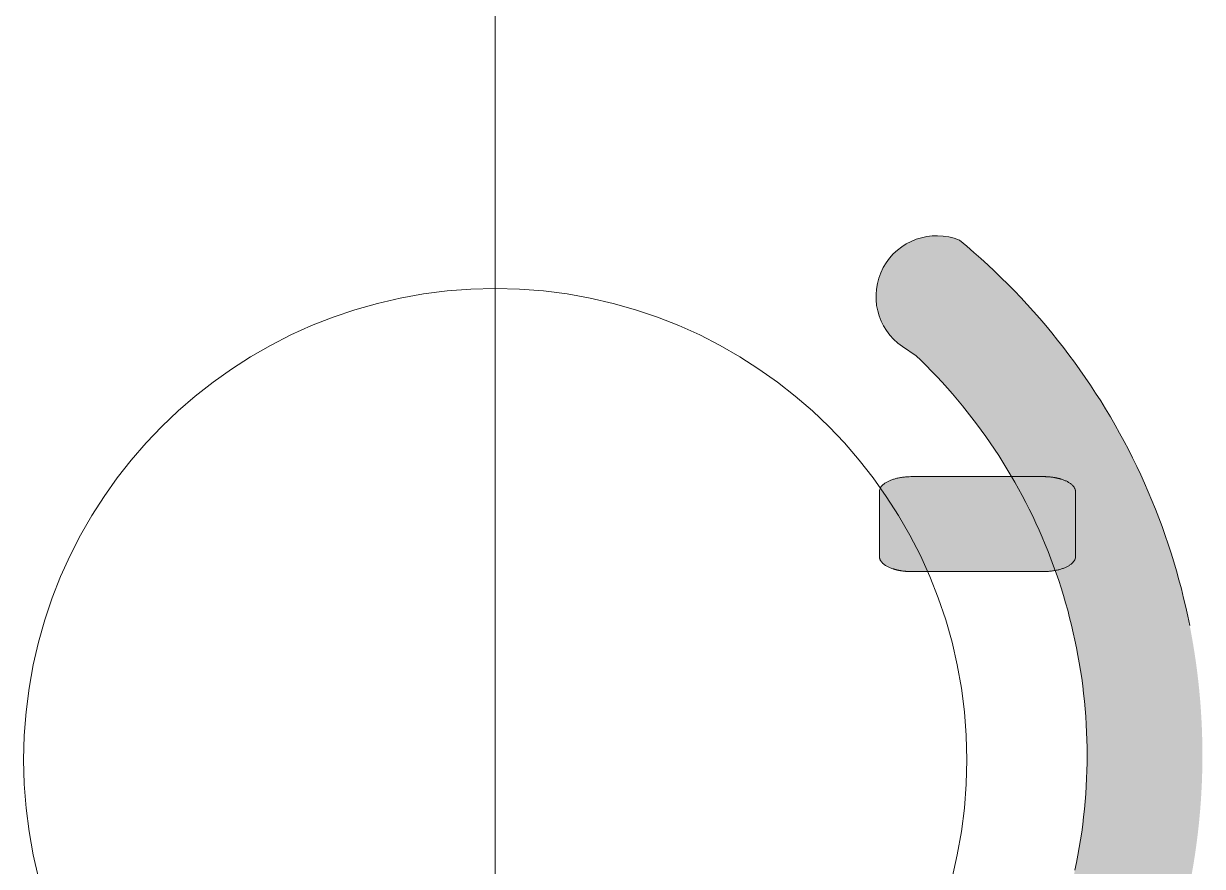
# Model space of a CAD drawing. Header units: metres. Extents: x 512 to 829, y -209 to 245.
# Drawn here: x 730.529 to 731.04, y -75.921 to -75.555 of the extents above; entities that cross this region are included whole.
import ezdxf

# ---------------------------------------------------------------- set-up
doc = ezdxf.new("R2010")
doc.units = ezdxf.units.M
doc.header["$LTSCALE"] = 0.508
doc.layers.add('None', color=7, linetype='Continuous', lineweight=5)

msp = doc.modelspace()

# ---------------------------------------------------------------- hatches: boundary and pattern name
at = {"layer": 'None', "linetype": 'Continuous', "lineweight": 0}
h = msp.add_hatch(color=253, dxfattribs=at)
edge = h.paths.add_edge_path()
edge.add_arc((730.9245898182173, -75.67331993848256), 0.02631001257014599, 151.7176080550565, 235.6582726372639, ccw=False)
edge.add_arc((730.9245866397264, -75.67332192253195), 0.02630815379662751, 67.76075311907198, 151.7105229499699, ccw=False)
edge.add_line((730.9345436158067, -75.64897079147966), (730.9376486158067, -75.65157179147965))
edge.add_line((730.9376486158067, -75.65157179147968), (730.9407176158066, -75.65421579147969))
edge.add_line((730.9407176158066, -75.65421579147971), (730.9437466158066, -75.65690079147971))
edge.add_line((730.9437466158066, -75.65690079147964), (730.9467326158066, -75.65962279147965))
edge.add_line((730.9467326158067, -75.6596227914797), (730.9496896158067, -75.6623927914797))
edge.add_line((730.9496896158066, -75.66239279147965), (730.9526066158066, -75.66520579147965))
edge.add_line((730.9526066158066, -75.6652057914797), (730.9554786158067, -75.66805279147971))
edge.add_line((730.9554786158067, -75.66805279147968), (730.9583156158067, -75.67094479147968))
edge.add_line((730.9583156158067, -75.67094479147966), (730.9611086158067, -75.67387379147965))
edge.add_line((730.9611086158067, -75.67387379147965), (730.9638566158067, -75.67683579147965))
edge.add_line((730.9638566158067, -75.67683579147968), (730.9665706158066, -75.67984479147968))
edge.add_line((730.9665706158066, -75.6798447914797), (730.9692426158066, -75.68289279147969))
edge.add_line((730.9692426158067, -75.68289279147973), (730.9718656158067, -75.68596879147972))
edge.add_line((730.9718656158067, -75.6859687914797), (730.9744476158066, -75.6890857914797))
edge.add_line((730.9744476158066, -75.68908579147967), (730.9769886158066, -75.69224079147969))
edge.add_line((730.9769886158067, -75.69224079147966), (730.9794856158067, -75.69543279147966))
edge.add_line((730.9794856158067, -75.69543279147967), (730.9819306158066, -75.69864979147968))
edge.add_line((730.9819306158066, -75.69864979147974), (730.9843366158066, -75.70190679147973))
edge.add_line((730.9843366158067, -75.7019067914797), (730.9866976158066, -75.7052007914797))
edge.add_line((730.9866976158066, -75.70520079147968), (730.9890126158066, -75.70852579147967))
edge.add_line((730.9890126158067, -75.7085257914797), (730.9912776158067, -75.7118817914797))
edge.add_line((730.9912776158067, -75.71188179147964), (730.9934946158066, -75.71526479147964))
edge.add_line((730.9934946158066, -75.71526479147963), (730.9956656158066, -75.71868079147963))
edge.add_line((730.9956656158066, -75.71868079147964), (730.9977866158066, -75.72212179147965))
edge.add_line((730.9977866158067, -75.72212179147971), (730.9998656158067, -75.7256047914797))
edge.add_line((730.9998656158067, -75.72560479147967), (731.0018896158067, -75.72910679147968))
edge.add_line((731.0018896158067, -75.7291067914797), (731.0038686158067, -75.7326407914797))
edge.add_line((731.0038686158067, -75.73264079147964), (731.0057976158067, -75.73620679147965))
edge.add_line((731.0057976158066, -75.73620679147973), (731.0076716158067, -75.73978679147972))
edge.add_line((731.0076716158067, -75.73978679147967), (731.0094966158066, -75.74339479147969))
edge.add_line((731.0094966158067, -75.74339479147966), (731.0112756158067, -75.74703679147964))
edge.add_line((731.0112756158067, -75.74703679147967), (731.0130016158066, -75.75070179147968))
edge.add_line((731.0130016158066, -75.75070179147974), (731.0146756158066, -75.75438579147973))
edge.add_line((731.0146756158067, -75.75438579147965), (731.0162956158067, -75.75809179147966))
edge.add_line((731.0162956158067, -75.75809179147973), (731.0178656158067, -75.76181979147972))
edge.add_line((731.0178656158066, -75.76181979147964), (731.0193876158066, -75.76558179147963))
edge.add_line((731.0193876158066, -75.76558179147969), (731.0208526158067, -75.76935679147968))
edge.add_line((731.0208526158067, -75.76935679147971), (731.0222636158067, -75.77314579147972))
edge.add_line((731.0222636158067, -75.77314579147969), (731.0236246158066, -75.77696279147969))
edge.add_line((731.0236246158066, -75.77696279147972), (731.0249316158066, -75.78079679147973))
edge.add_line((731.0249316158066, -75.7807967914797), (731.0261806158067, -75.78463979147969))
edge.add_line((731.0261806158067, -75.78463979147966), (731.0273816158067, -75.78851079147967))
edge.add_line((731.0273816158067, -75.78851079147967), (731.0285246158066, -75.79239479147967))
edge.add_line((731.0285246158066, -75.79239479147964), (731.0296146158066, -75.79629079147963))
edge.add_line((731.0296146158066, -75.79629079147969), (731.0306506158066, -75.8002097914797))
edge.add_line((731.0306506158066, -75.80020979147969), (731.0316296158067, -75.8041307914797))
edge.add_line((731.0316296158067, -75.80413079147968), (731.0325546158067, -75.80806979147968))
edge.add_line((731.0325546158067, -75.80806979147974), (731.0334266158067, -75.81202879147975))
edge.add_line((731.0334266158067, -75.81202879147975), (731.0342396158067, -75.81598779147973))
edge.add_line((731.0342396158067, -75.81598779147964), (731.0349996158067, -75.81996379147965))
edge.add_line((731.0349996158067, -75.81996379147972), (731.0357046158067, -75.82395779147971))
edge.add_line((731.0357046158067, -75.82395779147964), (731.0363516158067, -75.82794979147965))
edge.add_line((731.0363516158067, -75.82794979147968), (731.0369446158066, -75.83195679147968))
edge.add_line((731.0369446158066, -75.83195679147968), (731.0374796158067, -75.83596679147968))
edge.add_line((731.0374796158067, -75.83596679147968), (731.0379606158067, -75.83999079147968))
edge.add_line((731.0379606158067, -75.83999079147964), (731.0383836158067, -75.84401979147964))
edge.add_line((731.0383836158067, -75.8440197914797), (731.0387516158066, -75.8480487914797))
edge.add_line((731.0387516158066, -75.84804879147964), (731.0390616158066, -75.85208179147963))
edge.add_line((731.0390616158066, -75.85208179147969), (731.0393166158067, -75.85612679147968))
edge.add_line((731.0393166158067, -75.85612679147971), (731.0395136158066, -75.86017379147972))
edge.add_line((731.0395136158066, -75.86017379147972), (731.0396546158066, -75.86420779147971))
edge.add_line((731.0396546158066, -75.86420779147966), (731.0397406158066, -75.86825779147966))
edge.add_line((731.0397406158066, -75.86825779147966), (731.0397686158067, -75.87230879147965))
edge.add_line((731.0397686158067, -75.87230879147967), (731.0397406158066, -75.87635979147967))
edge.add_line((731.0397406158066, -75.87635979147967), (731.0396546158066, -75.88040879147967))
edge.add_line((731.0396546158066, -75.88040879147968), (731.0395136158066, -75.88444379147968))
edge.add_line((731.0395136158066, -75.88444379147973), (731.0393166158067, -75.88849079147971))
edge.add_line((731.0393166158067, -75.88849079147974), (731.0390616158066, -75.89253379147975))
edge.add_line((731.0390616158066, -75.89253379147965), (731.0387516158066, -75.89656879147965))
edge.add_line((731.0387516158066, -75.8965687914797), (731.0383836158067, -75.9005977914797))
edge.add_line((731.0383836158067, -75.90059779147964), (731.0379606158067, -75.90462379147964))
edge.add_line((731.0379606158067, -75.90462379147971), (731.0374806158067, -75.9086497914797))
edge.add_line((731.0374806158067, -75.90864979147966), (731.0369436158066, -75.91266379147967))
edge.add_line((731.0369436158066, -75.91266379147964), (731.0363526158067, -75.91665879147965))
edge.add_line((731.0363526158067, -75.91665879147968), (731.0357056158067, -75.92065579147967))
edge.add_line((731.0357056158067, -75.9206557914797), (731.0349996158067, -75.92465279147969))
edge.add_line((731.0349996158067, -75.92465279147973), (731.0342396158067, -75.92862979147975))
edge.add_line((731.0342396158067, -75.9286297914797), (731.0334256158067, -75.93258979147969))
edge.add_line((731.0334256158067, -75.9325897914797), (731.0325566158067, -75.9365387914797))
edge.add_line((731.0325566158067, -75.93653879147973), (731.0316306158066, -75.94048679147973))
edge.add_line((731.0316306158066, -75.94048679147966), (731.0306486158066, -75.94441579147966))
edge.add_line((731.0306486158066, -75.94441579147974), (731.0296146158066, -75.94832579147975))
edge.add_line((731.0296146158066, -75.94832579147965), (731.0285246158066, -75.95222179147964))
edge.add_line((731.0285246158066, -75.9522217914797), (731.0273816158067, -75.9561057914797))
edge.add_line((731.0273816158067, -75.95610579147967), (731.0261806158067, -75.95997679147968))
edge.add_line((731.0261806158067, -75.95997679147968), (731.0249316158066, -75.96381979147966))
edge.add_line((731.0249316158066, -75.96381979147964), (731.0236246158066, -75.96765379147965))
edge.add_line((731.0236246158066, -75.96765379147973), (731.0222656158066, -75.97146679147974))
edge.add_line((731.0222656158066, -75.97146679147966), (731.0208536158067, -75.97525979147964))
edge.add_line((731.0208536158067, -75.97525979147974), (731.0193856158066, -75.97903979147975))
edge.add_line((731.0193856158066, -75.97903979147964), (731.0178686158066, -75.98278879147965))
edge.add_line((731.0178686158067, -75.98278879147972), (731.0163006158067, -75.98651479147972))
edge.add_line((731.0163006158067, -75.98651479147975), (731.0146776158067, -75.99022679147976))
edge.add_line((731.0146776158067, -75.9902267914797), (731.0130036158067, -75.99391079147969))
edge.add_line((731.0130036158066, -75.99391079147972), (731.0112776158066, -75.99757579147973))
edge.add_line((731.0112776158066, -75.99757579147968), (731.0094976158066, -76.00121879147967))
edge.add_line((731.0094976158067, -76.00121879147969), (731.0076756158068, -76.0048227914797))
edge.add_line((731.0076756158066, -76.00482279147968), (731.0057956158066, -76.00841479147968))
edge.add_line((731.0057956158066, -76.00841479147971), (731.0038636158066, -76.01198279147971))
edge.add_line((731.0038636158067, -76.01198279147968), (731.0018896158067, -76.01550879147968))
edge.add_line((731.0018896158067, -76.01550879147965), (730.9998686158067, -76.01900479147966))
edge.add_line((730.9998686158067, -76.01900479147969), (730.9977906158067, -76.02248779147968))
edge.add_line((730.9977906158067, -76.02248779147965), (730.9956666158067, -76.02593479147964))
edge.add_line((730.9956666158066, -76.0259347914797), (730.9934956158066, -76.0293507914797))
edge.add_line((730.9934956158066, -76.02935079147971), (730.9912756158067, -76.03273879147972))
edge.add_line((730.9912756158067, -76.03273879147969), (730.9890096158067, -76.03609379147969))
edge.add_line((730.9890096158067, -76.03609379147974), (730.9866986158067, -76.03941279147975))
edge.add_line((730.9866986158066, -76.03941279147966), (730.9843416158067, -76.04270179147966))
edge.add_line((730.9843416158067, -76.04270179147966), (730.9819366158067, -76.04595879147968))
edge.add_line((730.9819366158067, -76.04595879147973), (730.9794886158068, -76.04917979147973))
edge.add_line((730.9794886158066, -76.04917979147967), (730.9769886158066, -76.05237579147968))
edge.add_line((730.9769886158067, -76.05237579147968), (730.9744516158067, -76.05552479147967))
edge.add_line((730.9744516158066, -76.05552479147968), (730.9718726158067, -76.05863879147968))
edge.add_line((730.9718726158067, -76.05863879147967), (730.9692426158067, -76.06172379147966))
edge.add_line((730.9692426158067, -76.06172379147972), (730.9665746158067, -76.06476679147971))
edge.add_line((730.9665746158066, -76.06476679147966), (730.9638636158066, -76.06777179147966))
edge.add_line((730.9638636158066, -76.06777179147969), (730.9611106158067, -76.07073979147968))
edge.add_line((730.9611106158067, -76.0707397914797), (730.9583166158067, -76.0736697914797))
edge.add_line((730.9583166158067, -76.07366979147969), (730.9554796158067, -76.07656179147968))
edge.add_line((730.9554796158067, -76.07656179147966), (730.9526076158066, -76.07940879147966))
edge.add_line((730.9526076158066, -76.07940879147975), (730.9496906158066, -76.08222179147975))
edge.add_line((730.9496906158066, -76.0822217914797), (730.9467336158066, -76.0849917914797))
edge.add_line((730.9467336158067, -76.08499179147964), (730.9437516158067, -76.08771079147964))
edge.add_line((730.9437516158067, -76.08771079147971), (730.9407196158068, -76.0903987914797))
edge.add_line((730.9407196158066, -76.09039879147974), (730.9376476158067, -76.09304479147976))
edge.add_line((730.9376476158067, -76.09304479147966), (730.9345496158066, -76.09563979147966))
edge.add_arc((730.9245922515817, -76.07128974235286), 0.0263072992682369, -151.712197249506, -67.75907881954078, ccw=False)
edge.add_arc((730.9245924662818, -76.07128982811048), 0.02630744768851916, 124.33670262321169, 208.2874166844701, ccw=False)
edge.add_line((730.9097536158067, -76.04956679147972), (730.9157246158068, -76.04618479147973))
edge.add_line((730.9157246158067, -76.04618479147973), (730.9150106158066, -76.04619679147973))
edge.add_line((730.9150106158066, -76.0461967914797), (730.9152436158066, -76.0459787914797))
edge.add_line((730.9152436158067, -76.04597879147968), (730.9176516158067, -76.04365679147969))
edge.add_line((730.9176516158067, -76.04365679147963), (730.9200306158067, -76.04129779147964))
edge.add_line((730.9200306158067, -76.04129779147968), (730.9223756158067, -76.03890779147969))
edge.add_line((730.9223756158067, -76.03890779147969), (730.9246876158066, -76.0364837914797))
edge.add_line((730.9246876158066, -76.03648379147967), (730.9269706158067, -76.03402279147967))
edge.add_line((730.9269706158067, -76.03402279147974), (730.9292126158067, -76.03153779147974))
edge.add_line((730.9292126158067, -76.03153779147965), (730.9314176158067, -76.02902179147965))
edge.add_line((730.9314176158067, -76.02902179147975), (730.9335916158067, -76.02647179147975))
edge.add_line((730.9335916158067, -76.02647179147971), (730.9357276158066, -76.02389279147971))
edge.add_line((730.9357276158066, -76.02389279147974), (730.9378276158067, -76.02128679147974))
edge.add_line((730.9378276158067, -76.02128679147972), (730.9398916158067, -76.01864779147974))
edge.add_line((730.9398916158067, -76.01864779147968), (730.9419196158067, -76.01597979147968))
edge.add_line((730.9419196158067, -76.01597979147971), (730.9439076158067, -76.01328779147971))
edge.add_line((730.9439076158067, -76.01328779147968), (730.9458596158066, -76.01056379147968))
edge.add_line((730.9458596158066, -76.01056379147974), (730.9477736158067, -76.00781379147975))
edge.add_line((730.9477736158067, -76.00781379147975), (730.9496456158067, -76.00504279147974))
edge.add_line((730.9496456158067, -76.0050427914797), (730.9514836158068, -76.0022377914797))
edge.add_line((730.9514836158066, -76.00223779147973), (730.9532816158066, -75.99940879147974))
edge.add_line((730.9532816158066, -75.99940879147971), (730.9550356158067, -75.9965627914797))
edge.add_line((730.9550356158067, -75.99656279147973), (730.9567536158066, -75.99368279147974))
edge.add_line((730.9567536158066, -75.99368279147973), (730.9584296158066, -75.99078279147972))
edge.add_line((730.9584296158067, -75.99078279147966), (730.9600636158067, -75.98786479147965))
edge.add_line((730.9600636158067, -75.98786479147964), (730.9616596158066, -75.98491679147965))
edge.add_line((730.9616596158066, -75.98491679147969), (730.9632126158066, -75.98194979147968))
edge.add_line((730.9632126158067, -75.98194979147968), (730.9647226158066, -75.97896379147967))
edge.add_line((730.9647226158066, -75.97896379147971), (730.9661956158067, -75.97594779147973))
edge.add_line((730.9661956158067, -75.97594779147971), (730.9676236158067, -75.9729157914797))
edge.add_line((730.9676236158067, -75.97291579147975), (730.9690086158067, -75.96986779147976))
edge.add_line((730.9690086158066, -75.96986779147971), (730.9703496158066, -75.96680179147971))
edge.add_line((730.9703496158066, -75.96680179147972), (730.9716486158067, -75.96371379147972))
edge.add_line((730.9716486158067, -75.96371379147968), (730.9729046158067, -75.9606107914797))
edge.add_line((730.9729046158067, -75.96061079147967), (730.9741176158067, -75.95748679147965))
edge.add_line((730.9741176158067, -75.95748679147971), (730.9752846158067, -75.95435079147971))
edge.add_line((730.9752846158067, -75.95435079147967), (730.9764106158067, -75.95119279147967))
edge.add_line((730.9764106158067, -75.95119279147968), (730.9774906158067, -75.94802479147968))
edge.add_line((730.9774906158067, -75.94802479147972), (730.9785256158067, -75.94484079147973))
edge.add_line((730.9785256158067, -75.94484079147969), (730.9795186158067, -75.94163879147969))
edge.add_line((730.9795186158067, -75.9416387914797), (730.9804636158067, -75.93842779147971))
edge.add_line((730.9804636158067, -75.93842779147974), (730.9813676158067, -75.93519779147974))
edge.add_line((730.9813676158067, -75.93519779147971), (730.9822236158067, -75.93196179147971))
edge.add_line((730.9822236158067, -75.9319617914797), (730.9830346158067, -75.9287157914797))
edge.add_line((730.9830346158067, -75.9287157914797), (730.9837986158067, -75.92545679147969))
edge.add_line((730.9837986158067, -75.92545679147975), (730.9845196158067, -75.92218279147976))
edge.add_line((730.9845196158067, -75.92218279147971), (730.9851936158067, -75.9189027914797))
edge.add_line((730.9851936158067, -75.9189027914797), (730.9858226158067, -75.9156117914797))
edge.add_line((730.9858226158067, -75.9156117914797), (730.9864056158067, -75.91231179147971))
edge.add_line((730.9864056158067, -75.91231179147974), (730.9869406158067, -75.90900479147976))
edge.add_line((730.9869406158067, -75.90900479147967), (730.9874316158067, -75.90568979147967))
edge.add_line((730.9874316158067, -75.90568979147974), (730.9878746158067, -75.90237479147974))
edge.add_line((730.9878746158066, -75.9023747914797), (730.9882706158066, -75.8990517914797))
edge.add_line((730.9882706158066, -75.89905179147968), (730.9886216158067, -75.89571079147967))
edge.add_line((730.9886216158067, -75.8957107914797), (730.9889266158067, -75.89237979147971))
edge.add_line((730.9889266158067, -75.8923797914797), (730.9891826158067, -75.88904479147969))
edge.add_line((730.9891826158066, -75.8890447914797), (730.9893936158066, -75.8857017914797))
edge.add_line((730.9893936158066, -75.88570179147973), (730.9895556158067, -75.88235479147974))
edge.add_line((730.9895556158067, -75.88235479147966), (730.9896736158067, -75.87900479147967))
edge.add_line((730.9896736158066, -75.8790047914797), (730.9897446158067, -75.8756557914797))
edge.add_line((730.9897446158067, -75.87565579147974), (730.9897676158067, -75.87230879147972))
edge.add_line((730.9897676158066, -75.87230879147967), (730.9897446158066, -75.86896179147968))
edge.add_line((730.9897446158067, -75.8689617914797), (730.9896736158066, -75.8656117914797))
edge.add_line((730.9896736158066, -75.86561179147964), (730.9895556158066, -75.86226279147964))
edge.add_line((730.9895556158067, -75.86226279147968), (730.9893936158066, -75.85891579147969))
edge.add_line((730.9893936158066, -75.85891579147972), (730.9891826158066, -75.85557079147972))
edge.add_line((730.9891826158066, -75.85557079147964), (730.9889266158066, -75.85223879147964))
edge.add_line((730.9889266158067, -75.85223879147975), (730.9886216158067, -75.84890479147975))
edge.add_line((730.9886216158067, -75.84890479147964), (730.9882716158066, -75.84556879147962))
edge.add_line((730.9882716158066, -75.84556879147965), (730.9878736158066, -75.84224079147965))
edge.add_line((730.9878736158066, -75.84224079147964), (730.9874306158066, -75.83892279147963))
edge.add_line((730.9874306158067, -75.83892279147972), (730.9869406158067, -75.83560979147971))
edge.add_line((730.9869406158067, -75.83560979147967), (730.9864046158067, -75.83230379147967))
edge.add_line((730.9864046158067, -75.83230379147972), (730.9858226158067, -75.82900379147972))
edge.add_line((730.9858226158067, -75.82900379147964), (730.9851926158067, -75.82571079147965))
edge.add_line((730.9851926158067, -75.82571079147965), (730.9845206158067, -75.82243579147965))
edge.add_line((730.9845206158067, -75.82243579147973), (730.9837996158067, -75.81916279147973))
edge.add_line((730.9837996158067, -75.8191627914797), (730.9830336158067, -75.8159027914797))
edge.add_line((730.9830336158067, -75.81590279147974), (730.9822236158067, -75.81265579147974))
edge.add_line((730.9822236158067, -75.81265579147964), (730.9813666158067, -75.80941679147963))
edge.add_line((730.9813666158067, -75.80941679147963), (730.9804636158067, -75.80618879147963))
edge.add_line((730.9804636158067, -75.80618879147971), (730.9795186158067, -75.80297779147972))
edge.add_line((730.9795186158067, -75.80297779147963), (730.9785256158067, -75.79977579147963))
edge.add_line((730.9785256158067, -75.79977579147965), (730.9774906158067, -75.79659179147966))
edge.add_line((730.9774906158067, -75.79659179147973), (730.9764116158067, -75.79342679147973))
edge.add_line((730.9764116158067, -75.79342679147965), (730.9752856158067, -75.79026779147965))
edge.add_line((730.9752856158067, -75.79026779147966), (730.9741156158067, -75.78712679147966))
edge.add_line((730.9741156158067, -75.78712679147964), (730.9729036158067, -75.78400379147962))
edge.add_line((730.9729036158067, -75.78400379147968), (730.9716476158067, -75.78089979147968))
edge.add_line((730.9716476158067, -75.78089979147967), (730.9703466158066, -75.77780879147967))
edge.add_line((730.9703466158066, -75.77780879147974), (730.9690056158066, -75.77474279147974))
edge.add_line((730.9690056158066, -75.77474279147964), (730.9676216158066, -75.77169679147964))
edge.add_line((730.9676216158067, -75.77169679147971), (730.9661926158067, -75.7686617914797))
edge.add_line((730.9661926158067, -75.76866179147964), (730.9647226158066, -75.76565279147965))
edge.add_line((730.9647226158066, -75.76565279147974), (730.9632116158066, -75.76266579147973))
edge.add_line((730.9632116158067, -75.76266579147966), (730.9616576158066, -75.75969679147967))
edge.add_line((730.9616576158066, -75.75969679147966), (730.9600646158067, -75.75675179147966))
edge.add_line((730.9600646158067, -75.7567517914797), (730.9584296158067, -75.7538327914797))
edge.add_line((730.9584296158067, -75.75383279147968), (730.9567516158068, -75.75092879147968))
edge.add_line((730.9567516158066, -75.75092879147974), (730.9550356158067, -75.74805479147975))
edge.add_line((730.9550356158067, -75.74805479147972), (730.9532826158066, -75.74520979147971))
edge.add_line((730.9532826158066, -75.74520979147974), (730.9514836158066, -75.74237879147972))
edge.add_line((730.9514836158066, -75.74237879147972), (730.9496436158066, -75.73957179147972))
edge.add_line((730.9496436158066, -75.73957179147965), (730.9477716158066, -75.73679779147966))
edge.add_line((730.9477716158067, -75.73679779147972), (730.9458596158067, -75.73405079147972))
edge.add_line((730.9458596158066, -75.73405079147972), (730.9439066158067, -75.73132679147972))
edge.add_line((730.9439066158067, -75.73132679147966), (730.9419166158067, -75.72863279147965))
edge.add_line((730.9419166158067, -75.72863279147964), (730.9398886158067, -75.72596479147964))
edge.add_line((730.9398886158067, -75.72596479147967), (730.9378256158067, -75.72332679147968))
edge.add_line((730.9378256158067, -75.72332679147974), (730.9357226158066, -75.72071679147973))
edge.add_line((730.9357226158066, -75.72071679147973), (730.9335886158067, -75.71813979147973))
edge.add_line((730.9335886158067, -75.71813979147964), (730.9314186158067, -75.71559579147964))
edge.add_line((730.9314186158067, -75.7155957914797), (730.9292056158067, -75.7130707914797))
edge.add_line((730.9292056158067, -75.71307079147971), (730.9269636158067, -75.71058479147972))
edge.add_line((730.9269636158067, -75.71058479147973), (730.9246866158066, -75.70813079147973))
edge.add_line((730.9246866158066, -75.70813079147968), (730.9223746158067, -75.70570679147968))
edge.add_line((730.9223746158067, -75.70570679147966), (730.9200296158067, -75.70331679147966))
edge.add_line((730.9200296158067, -75.70331679147966), (730.9176506158067, -75.70095779147965))
edge.add_line((730.9176506158067, -75.70095779147971), (730.9156956158067, -75.69907279147972))
edge.add_line((730.9156956158066, -75.6990727914797), (730.9097476158066, -75.69504379147969))
edge.add_line((730.9097476158066, -75.69504379147963), (730.9097476158066, -75.69504379147963))
for color, points in [(9, [(730.9353446158067, -75.65964079147966), (730.9368328970567, -75.66150114304219), (730.9382977408067, -75.66333219772969), (730.9397391470567, -75.66513395554216), (730.9411571158066, -75.66690641647972), (730.9425516470567, -75.66864958054214), (730.9439227408067, -75.67036344772964), (730.9452703970567, -75.67204801804223), (730.9465946158067, -75.67370329147968), (730.9478953970566, -75.67532926804222), (730.9491727408067, -75.67692594772973), (730.9504266470567, -75.67849333054221), (730.9516571158067, -75.68003141647966), (730.9528641470566, -75.6815402055422), (730.9540477408067, -75.68301969772972), (730.9552078970567, -75.6844698930422), (730.9563446158066, -75.68589079147966), (730.9574578970567, -75.68728239304221), (730.9585477408067, -75.68864469772973), (730.9596141470566, -75.68997770554222), (730.9606571158066, -75.69128141647968), (730.9616766470567, -75.69255583054223), (730.9626727408066, -75.69380094772964), (730.9636453970567, -75.69501676804214), (730.9645946158066, -75.69620329147972), (730.9655203970567, -75.69736051804216), (730.9664227408067, -75.69848844772969), (730.9673016470566, -75.69958708054219), (730.9681571158067, -75.70065641647966), (730.9689891470566, -75.70169645554222), (730.9697977408067, -75.70270719772964), (730.9705828970567, -75.70368864304214), (730.9713446158066, -75.70464079147973), (730.9720828970567, -75.70556364304218), (730.9727977408066, -75.70645719772972), (730.9734891470566, -75.70732145554223), (730.9741571158066, -75.70815641647971), (730.9748016470567, -75.70896208054216), (730.9754227408066, -75.7097384477297), (730.9760203970567, -75.71048551804222), (730.9765946158067, -75.7112032914797), (730.9771453970567, -75.71189176804216), (730.9776727408066, -75.71255094772971), (730.9781766470567, -75.71318083054223), (730.9786571158066, -75.71378141647972), (730.9791141470566, -75.71435270554218), (730.9795477408067, -75.71489469772973), (730.9799578970567, -75.71540739304214), (730.9803446158066, -75.71589079147964), (730.9807078970566, -75.71634489304222), (730.9810477408066, -75.71676969772966), (730.9813641470566, -75.71716520554219), (730.9816571158067, -75.71753141647969), (730.9819266470566, -75.71786833054216), (730.9821727408066, -75.71817594772972), (730.9823953970566, -75.71845426804214), (730.9825946158066, -75.71870329147964), (730.9827703970567, -75.71892301804223), (730.9829227408067, -75.71911344772968), (730.9830516470566, -75.71927458054222), (730.9831571158066, -75.71940641647973), (730.9832391470567, -75.71950895554221), (730.9832977408066, -75.71958219772966), (730.9833328970567, -75.7196261430422), (730.9833446158067, -75.71964079147972), (730.9833494986192, -75.71965275437026), (730.9833641470567, -75.71968864304222), (730.9833885611191, -75.71974845749526), (730.9834227408066, -75.71983219772972), (730.9834666861192, -75.71993986374525), (730.9835203970566, -75.72007145554221), (730.9835838736192, -75.72022697312036), (730.9836571158066, -75.7204064164797), (730.9837401236192, -75.72060978562035), (730.9838328970567, -75.7208370805422), (730.9839354361192, -75.72108830124535), (730.9840477408067, -75.72136344772969), (730.9841698111192, -75.72166251999533), (730.9843016470567, -75.72198551804217), (730.9844432486192, -75.72233244187032), (730.9845946158067, -75.72270329147966), (730.9847557486191, -75.7230980668703), (730.9849266470567, -75.72351676804215), (730.9851073111191, -75.72395939499529), (730.9852977408067, -75.72442594772963), (730.9854979361191, -75.72491642624527), (730.9857078970566, -75.72543083054222), (730.9859276236192, -75.72596916062037), (730.9861571158067, -75.7265314164797), (730.9863963736192, -75.72711759812034), (730.9866453970567, -75.72772770554218), (730.9869041861192, -75.72836173874532), (730.9871727408066, -75.72901969772965), (730.9874510611191, -75.7297015824953), (730.9877391470567, -75.73040739304213), (730.9880369986191, -75.73113712937027), (730.9883446158067, -75.73189079147971), (730.9886619986191, -75.73266837937035), (730.9889891470567, -75.73346989304218), (730.9893260611192, -75.73429533249532), (730.9896727408067, -75.73514469772965), (730.9900291861192, -75.73601798874529), (730.9903953970567, -75.73691520554223), (730.9907713736192, -75.73783634812025), (730.9911571158067, -75.7387814164797), (730.9915526236192, -75.73975041062033), (730.9919578970566, -75.74074333054216), (730.9923729361192, -75.7417601762453), (730.9927977408066, -75.74280094772973), (730.9932323111192, -75.74386564499525), (730.9936766470566, -75.74495426804219), (730.9941307486191, -75.74606681687033), (730.9945946158067, -75.74720329147965), (730.9950682486192, -75.74836369187028), (730.9955516470567, -75.74954801804222), (730.9960448111192, -75.75075626999535), (730.9965477408067, -75.75198844772967), (730.9970604361191, -75.7532445512453), (730.9975828970566, -75.75452458054224), (730.9981151236192, -75.75582853562025), (730.9986571158066, -75.75715641647969), (730.9992088736192, -75.75850822312032), (730.9997703970566, -75.75988395554214), (731.0003416861192, -75.76128361374526), (731.0009227408067, -75.7627071977297), (731.0015135611192, -75.76415470749532), (731.0021141470567, -75.76562614304214), (731.0027244986192, -75.76712150437027), (731.0033446158067, -75.7686407914797), (731.003966734459, -75.77016724643579), (731.0045830904161, -75.7716841113039), (731.0051936836778, -75.77319138608414), (731.0057985142441, -75.77468907077662), (731.0063975821153, -75.776177165381), (731.0069908872911, -75.77765566989763), (731.0075784297715, -75.77912458432638), (731.0081602095566, -75.78058390866715), (731.0087362266465, -75.78203364292017), (731.009306481041, -75.7834737870852), (731.0098709727403, -75.78490434116236), (731.0104297017442, -75.78632530515154), (731.0109826680527, -75.78773667905295), (731.0115298716661, -75.78913846286639), (731.012071312584, -75.79053065659195), (731.0126069908067, -75.79191326022965), (731.013136906334, -75.79328627377947), (731.013661059166, -75.79464969724143), (731.0141794493028, -75.7960035306154), (731.0146920767442, -75.7973477739016), (731.0151989414902, -75.79868242709983), (731.0157000435411, -75.80000749021019), (731.0161953828965, -75.80132296323256), (731.0166849595566, -75.80262884616718), (731.0171687735215, -75.80392513901381), (731.0176468247911, -75.80521184177269), (731.0181191133653, -75.80648895444358), (731.0185856392442, -75.8077564770266), (731.0190464024278, -75.80901440952164), (731.019501402916, -75.81026275192892), (731.019950640709, -75.81150150424821), (731.0203941158067, -75.81273066647964), (731.020831828209, -75.81395023862319), (731.021263777916, -75.81516022067888), (731.0216899649278, -75.81636061264669), (731.0221103892442, -75.81755141452652), (731.0225250508653, -75.81873262631859), (731.0229339497911, -75.81990424802268), (731.0233370860215, -75.8210662796389), (731.0237344595566, -75.82221872116713), (731.0241260703965, -75.82336157260761), (731.0245119185411, -75.8244948339601), (731.0248920039903, -75.82561850522484), (731.0252663267441, -75.82673258640159), (731.0256348868028, -75.82783707749047), (731.025997684166, -75.82893197849137), (731.026354718834, -75.83001728940451), (731.0267059908067, -75.83109301022967), (731.027051500084, -75.83215914096695), (731.0273912466661, -75.83321568161637), (731.0277252305527, -75.83426263217791), (731.0280534517442, -75.83529999265158), (731.0283759102402, -75.83632776303727), (731.0286926060411, -75.83734594333521), (731.0290035391465, -75.83835453354516), (731.0293087095566, -75.83935353366724), (731.0296081172716, -75.84034294370133), (731.029901762291, -75.84132276364767), (731.0301896446152, -75.84229299350602), (731.0304717642441, -75.84325363327662), (731.0307481211778, -75.84420468295923), (731.031018715416, -75.84514614255386), (731.031283546959, -75.84607801206073), (731.0315426158066, -75.84700029147973), (731.0317923445664, -75.8479096072756), (731.0320291558457, -75.84880258591329), (731.0322530496445, -75.84967922739281), (731.0324640259629, -75.85053953171405), (731.0326620848008, -75.85138349887711), (731.0328472261582, -75.852211128882), (731.0330194500352, -75.85302242172872), (731.0331787564317, -75.85381737741716), (731.0333251453477, -75.85459599594742), (731.0334586167833, -75.85535827731951), (731.0335791707383, -75.85610422153343), (731.0336868072129, -75.85683382858906), (731.033781526207, -75.85754709848652), (731.0338633277207, -75.85824403122581), (731.033932211754, -75.85892462680681), (731.0339881783067, -75.85958888522964), (731.0340312273789, -75.8602368064943), (731.0340613589707, -75.86086839060079), (731.0340785730821, -75.86148363754899), (731.034082869713, -75.86208254733901), (731.0340742488634, -75.86266511997087), (731.0340527105333, -75.86323135544455), (731.0340182547227, -75.86378125375995), (731.0339708814316, -75.86431481491718), (731.0339105906602, -75.86483203891623), (731.0338373824083, -75.865332925757), (731.0337512566758, -75.86581747543971), (731.0336522134629, -75.86628568796402), (731.0335402527695, -75.86673756333028), (731.0334153745957, -75.86717310153824), (731.0332775789415, -75.86759230258815), (731.0331268658067, -75.86799516647966), (731.0329632351915, -75.86838169321311), (731.0327866870957, -75.86875188278827), (731.0325972215196, -75.86910573520527), (731.0323948384629, -75.86944325046409), (731.0321795379258, -75.86976442856462), (731.0319513199082, -75.87006926950698), (731.0317101844101, -75.87035777329118), (731.0314561314317, -75.8706299399172), (731.0311891609726, -75.87088576938493), (731.0309092730332, -75.87112526169449), (731.0306164676133, -75.87134841684588), (731.0303107447129, -75.8715552348391), (731.0299921043321, -75.87174571567402), (731.0296605464707, -75.87191985935078), (731.029316071129, -75.87207766586937), (731.0289586783067, -75.87221913522967), (731.028588368004, -75.8723442674318), (731.0282051402207, -75.87245306247576), (731.027808994957, -75.87254552036154), (731.0273999322129, -75.87262164108904), (731.0269779519883, -75.87268142465837), (731.0265430542833, -75.87272487106952), (731.0260952390977, -75.8727519803225), (731.0256345064316, -75.8727627524172), (731.0251608562852, -75.87275718735373), (731.0246742886583, -75.87273528513208), (731.0241748035507, -75.87269704575215), (731.023662400963, -75.87264246921404), (731.0231370808946, -75.87257155551777), (731.0225988433457, -75.87248430466332), (731.0220476883164, -75.87238071665058), (731.0214836158067, -75.87226079147968), (731.0209175418321, -75.87212867185076), (731.0203603824082, -75.87198850046411), (731.0198121375352, -75.8718402773195), (731.0192728072129, -75.87168400241717), (731.0187423914415, -75.87151967575699), (731.0182208902207, -75.87134729733907), (731.0177083035508, -75.87116686716331), (731.0172046314317, -75.8709783852297), (731.0167098738633, -75.87078185153825), (731.0162240308457, -75.87057726608907), (731.0157471023789, -75.87036462888204), (731.0152790884629, -75.87014393991717), (731.0148199890976, -75.86991519919457), (731.0143698042832, -75.86967840671412), (731.0139285340196, -75.86943356247582), (731.0134961783067, -75.86918066647968), (731.0130727371445, -75.8689197187258), (731.0126582105332, -75.86865071921409), (731.0122525984726, -75.86837366794452), (731.0118559009629, -75.86808856491723), (731.0114681180039, -75.86779541013209), (731.0110892495957, -75.8674942035891), (731.0107192957383, -75.86718494528827), (731.0103582564317, -75.86686763522971), (731.0100061316758, -75.8665422734133), (731.0096629214707, -75.86620885983905), (731.0093286258165, -75.86586739450706), (731.0090032447129, -75.86551787741723), (731.0086867781602, -75.86516030856956), (731.0083792261582, -75.86479468796404), (731.008080588707, -75.86442101560078), (731.0077908658067, -75.86403929147968), (731.007510057457, -75.86364951560074), (731.0072381636583, -75.86325168796407), (731.0069751844102, -75.86284580856955), (731.0067211197129, -75.86243187741718), (731.0064759695664, -75.86200989450708), (731.0062397339707, -75.86157985983903), (731.0060124129258, -75.86114177341324), (731.0057940064316, -75.86069563522972), (731.0055845144883, -75.86024144528824), (731.0053839370958, -75.85977920358903), (731.0051922742539, -75.85930891013209), (731.0050095259629, -75.85883056491718), (731.0048356922226, -75.85834416794455), (731.0046707730332, -75.85784971921407), (731.0045147683945, -75.85734721872575), (731.0043676783066, -75.8568366664797), (731.0042295027696, -75.8563180624758), (731.0041002417832, -75.85579140671405), (731.0039798953477, -75.85525669919457), (731.0038684634629, -75.85471393991725), (731.003765946129, -75.85416312888208), (731.0036723433457, -75.85360426608906), (731.0035876551133, -75.85303735153832), (731.0035118814317, -75.85246238522973), (731.0034450223008, -75.85187936716329), (731.0033870777207, -75.85128829733912), (731.0033380476914, -75.850689175757), (731.003297932213, -75.85008200241725), (731.0032667312852, -75.84946677731955), (731.0032444449082, -75.84884350046411), (731.003231073082, -75.84821217185083), (731.0032266158066, -75.8475727914797), (730.9837996158067, -75.77564079147965), (730.9634416158067, -75.7323907914797), (730.9220186158067, -75.6909667914797), (730.9216319952012, -75.69056930026875), (730.9212642583848, -75.69016888913598), (730.9209154053574, -75.68976555808126), (730.9205854361192, -75.68935930710472), (730.92027435067, -75.68895013620624), (730.9199821490098, -75.68853804538594), (730.9197088311387, -75.6881230346437), (730.9194543970567, -75.68770510397974), (730.9192188467637, -75.68728425339373), (730.9190021802598, -75.68686048288589), (730.9188043975449, -75.68643379245623), (730.9186254986191, -75.68600418210474), (730.9184654834825, -75.6855716518312), (730.9183243521347, -75.68513620163594), (730.9182021045762, -75.68469783151875), (730.9180987408067, -75.68425654147973), (730.9180142608262, -75.68381233151877), (730.9179486646348, -75.68336520163598), (730.9179019522325, -75.68291515183125), (730.9178741236192, -75.6824621821047), (730.917865178795, -75.68200629245621), (730.9178751177598, -75.68154748288589), (730.9179039405137, -75.68108575339375), (730.9179516470567, -75.68062110397966), (730.9180182373887, -75.68015353464375), (730.9181037115098, -75.6796830453859), (730.91820806942, -75.67920963620622), (730.9183313111191, -75.67873330710472), (730.9184734366074, -75.67825405808128), (730.9186344458848, -75.6777718891359), (730.9188143389512, -75.6772868002688), (730.9190131158067, -75.67679879147965), (730.9192307764512, -75.6763078627688), (730.9194673208848, -75.67581401413588), (730.9197227491074, -75.67531724558125), (730.9199970611191, -75.67481755710469), (730.92029025692, -75.6743149487063), (730.9206023365098, -75.67380942038596), (730.9209332998887, -75.67330097214369), (730.9212831470567, -75.67278960397971), (730.9216518780137, -75.67227531589378), (730.9220394927598, -75.67175810788592), (730.9224459912949, -75.67123797995623), (730.9228713736192, -75.67071493210472), (730.9233156397324, -75.67018896433126), (730.9237787896348, -75.66966007663598), (730.9242608233262, -75.66912826901876), (730.9247617408066, -75.66859354147971), (730.9252815420762, -75.66805589401872), (730.9258202271347, -75.66751532663591), (730.9263777959825, -75.66697183933127), (730.9269542486192, -75.66642543210469), (730.927549585045, -75.66587610495628), (730.9281638052598, -75.66532385788594), (730.9287969092637, -75.66476869089377), (730.9294488970567, -75.66421060397965), (730.9301197686387, -75.66364959714372), (730.9308095240098, -75.66308567038595), (730.9315181631699, -75.66251882370625), (730.9322456861191, -75.66194905710472), (730.9329920928575, -75.66137637058125), (730.9337573833848, -75.66080076413596), (730.9345415577012, -75.66022223776872)]), (8, [(730.9137546408288, -75.79266532159454), (730.9134110636294, -75.79266336391606), (730.9130676933881, -75.79265749205979), (730.9127247369383, -75.79264770956297), (730.9123824008641, -75.79263402231788), (730.9120408913759, -75.79261643856944), (730.9117004141864, -75.79259496890927), (730.9113611743861, -75.79256962627005), (730.9110233763205, -75.79254042591708), (730.9106872234665, -75.79250738543976), (730.9103529183101, -75.79247052474022), (730.910020662224, -75.79242986602219), (730.9096906553472, -75.79238543377676), (730.9093630964632, -75.79233725476831), (730.9090381828812, -75.79228535801815), (730.9087161103173, -75.79222977478696), (730.9083970727756, -75.79217053855587), (730.9080812624327, -75.79210768500661), (730.9077688695207, -75.79204125199976), (730.9074600822136, -75.79197127955229), (730.9071550865132, -75.79189780981278), (730.9068540661375, -75.79182088703669), (730.90655720241, -75.79174055755948), (730.9062646741503, -75.79165686976864), (730.9059766575665, -75.79156987407453), (730.9056933261489, -75.79147962288005), (730.9054148505659, -75.79138617054912), (730.9051413985607, -75.79128957337412), (730.9048731348505, -75.79118988954133), (730.9046102210274, -75.79108717909685), (730.9043528154609, -75.79098150390928), (730.9041010732025, -75.7908729276337), (730.9038551458922, -75.79076151567222), (730.9036151816674, -75.7906473351353), (730.9033813250737, -75.790530454801), (730.9031537169776, -75.79041094507375), (730.9029324944817, -75.79028887794152), (730.902717790842, -75.79016432693334), (730.902509735388, -75.79003736707375), (730.9023084534447, -75.78990807483876), (730.9021140662566, -75.78977652810909), (730.9019266909153, -75.78964280612377), (730.9017464402888, -75.78950698943174), (730.9015734229532, -75.789369159844), (730.9014077431278, -75.78922940038387), (730.901249500612, -75.78908779523726), (730.901098790725, -75.78894442970181), (730.9009557042489, -75.78879939013552), (730.9008203273736, -75.7886527639049), (730.9006927416451, -75.78850463933202), (730.9005730239162, -75.78835510564159), (730.9004612463004, -75.78820425290712), (730.9003574761285, -75.7880521719967), (730.9002617759077, -75.78789895451814), (730.900174203284, -75.78774469276391), (730.9000948110082, -75.78758947965548), (730.9000236469032, -75.78743340868766), (730.8999607538353, -75.7872765738714), (730.8999061696893, -75.78711906967851), (730.8998599273443, -75.78696099098329), (730.8998220546554, -75.78680243300664), (730.8997925744352, -75.7866434912579), (730.8997715044419, -75.78648426147765), (730.899758857367, -75.78632483957995), (730.8997546408287, -75.78616532159447), (730.8997546408287, -75.75798732159456), (730.899758857367, -75.75782780360908), (730.8997715044419, -75.75766838171137), (730.8997925744352, -75.75750915193112), (730.8998220546554, -75.75735021018238), (730.8998599273443, -75.75719165220573), (730.8999061696893, -75.75703357351051), (730.8999607538353, -75.75687606931751), (730.9000236469032, -75.75671923450136), (730.9000948110082, -75.75656316353354), (730.900174203284, -75.75640795042511), (730.9002617759077, -75.75625368867088), (730.9003574761285, -75.75610047119233), (730.9004612463004, -75.7559483902819), (730.9005730239162, -75.75579753754744), (730.9006927416451, -75.755648003857), (730.9008203273736, -75.75549987928412), (730.9009557042489, -75.7553532530535), (730.901098790725, -75.75520821348721), (730.901249500612, -75.75506484795176), (730.9014077431278, -75.75492324280515), (730.9015734229532, -75.75478348334502), (730.9017464402888, -75.75464565375728), (730.9019266909153, -75.75450983706526), (730.9021140662566, -75.75437611507994), (730.9023084534447, -75.75424456835026), (730.902509735388, -75.75411527611527), (730.902717790842, -75.75398831625569), (730.9029324944817, -75.7538637652475), (730.9031537169776, -75.75374169811528), (730.9033813250737, -75.75362218838802), (730.9036151816674, -75.75350530805372), (730.9038551458922, -75.7533911275168), (730.9041010732025, -75.75327971555532), (730.9043528154609, -75.75317113927974), (730.9046102210274, -75.75306546409217), (730.9048731348505, -75.7529627536477), (730.9051413985607, -75.75286306981491), (730.9054148505659, -75.7527664726399), (730.9056933261489, -75.75267302030898), (730.9059766575665, -75.7525827691145), (730.9062646741503, -75.75249577342038), (730.90655720241, -75.75241208562954), (730.9068540661375, -75.75233175615233), (730.9071550865132, -75.75225483337624), (730.9074600822136, -75.75218136363674), (730.9077688695207, -75.75211139118926), (730.9080812624327, -75.75204495818241), (730.9083970727756, -75.75198210463316), (730.9087161103173, -75.75192286840206), (730.9090381828812, -75.75186728517087), (730.9093630964632, -75.75181538842071), (730.9096906553472, -75.75176720941226), (730.910020662224, -75.75172277716683), (730.9103529183101, -75.7516821184488), (730.9106872234665, -75.75164525774926), (730.9110233763205, -75.75161221727194), (730.9113611743861, -75.75158301691897), (730.9117004141864, -75.75155767427975), (730.9120408913759, -75.75153620461958), (730.9123824008641, -75.75151862087114), (730.9127247369383, -75.75150493362605), (730.9130676933881, -75.75149515112912), (730.9134110636294, -75.75148927927296), (730.9137546408288, -75.75148732159448), (730.9707486408288, -75.75148732159448), (730.971092218028, -75.75148927927296), (730.9714355882693, -75.75149515112912), (730.9717785447192, -75.75150493362605), (730.9721208807933, -75.75151862087114), (730.9724623902815, -75.75153620461958), (730.9728028674712, -75.75155767427975), (730.9731421072714, -75.75158301691897), (730.973479905337, -75.75161221727194), (730.973816058191, -75.75164525774926), (730.9741503633473, -75.7516821184488), (730.9744826194334, -75.75172277716683), (730.9748126263103, -75.75176720941226), (730.9751401851943, -75.75181538842071), (730.9754650987762, -75.75186728517087), (730.9757871713402, -75.75192286840206), (730.9761062088819, -75.75198210463316), (730.9764220192249, -75.75204495818241), (730.9767344121368, -75.75211139118926), (730.9770431994439, -75.75218136363674), (730.9773481951443, -75.75225483337624), (730.9776492155199, -75.75233175615233), (730.9779460792474, -75.75241208562954), (730.9782386075071, -75.75249577342038), (730.978526624091, -75.7525827691145), (730.9788099555086, -75.75267302030898), (730.9790884310917, -75.7527664726399), (730.9793618830969, -75.75286306981491), (730.979630146807, -75.7529627536477), (730.97989306063, -75.75306546409217), (730.9801504661966, -75.75317113927974), (730.9804022084551, -75.75327971555532), (730.9806481357654, -75.7533911275168), (730.9808880999901, -75.75350530805372), (730.9811219565837, -75.75362218838802), (730.9813495646798, -75.75374169811528), (730.9815707871758, -75.7538637652475), (730.9817854908156, -75.75398831625569), (730.9819935462695, -75.75411527611527), (730.9821948282129, -75.75424456835026), (730.982389215401, -75.75437611507994), (730.9825765907423, -75.75450983706526), (730.9827568413688, -75.75464565375728), (730.9829298587042, -75.75478348334502), (730.9830955385296, -75.75492324280515), (730.9832537810455, -75.75506484795176), (730.9834044909325, -75.75520821348721), (730.9835475774086, -75.7553532530535), (730.983682954284, -75.75549987928412), (730.9838105400124, -75.755648003857), (730.9839302577413, -75.75579753754744), (730.9840420353571, -75.7559483902819), (730.984145805529, -75.75610047119233), (730.9842415057499, -75.75625368867088), (730.9843290783734, -75.75640795042511), (730.9844084706493, -75.75656316353354), (730.9844796347544, -75.75671923450136), (730.9845425278222, -75.75687606931751), (730.9845971119682, -75.75703357351051), (730.9846433543131, -75.75719165220573), (730.9846812270022, -75.75735021018238), (730.9847107072222, -75.75750915193112), (730.9847317772156, -75.75766838171137), (730.9847444242905, -75.75782780360908), (730.9847486408288, -75.75798732159456), (730.9847486408288, -75.78616532159447), (730.9847444242905, -75.78632483957995), (730.9847317772156, -75.78648426147765), (730.9847107072222, -75.7866434912579), (730.9846812270022, -75.78680243300664), (730.9846433543131, -75.78696099098329), (730.9845971119682, -75.78711906967851), (730.9845425278222, -75.7872765738714), (730.9844796347544, -75.78743340868766), (730.9844084706493, -75.78758947965548), (730.9843290783734, -75.78774469276391), (730.9842415057499, -75.78789895451814), (730.984145805529, -75.7880521719967), (730.9840420353571, -75.78820425290712), (730.9839302577413, -75.78835510564159), (730.9838105400124, -75.78850463933202), (730.983682954284, -75.7886527639049), (730.9835475774086, -75.78879939013552), (730.9834044909325, -75.78894442970181), (730.9832537810455, -75.78908779523726), (730.9830955385296, -75.78922940038387), (730.9829298587042, -75.789369159844), (730.9827568413688, -75.78950698943174), (730.9825765907423, -75.78964280612377), (730.982389215401, -75.78977652810909), (730.9821948282129, -75.78990807483876), (730.9819935462695, -75.79003736707375), (730.9817854908156, -75.79016432693334), (730.9815707871758, -75.79028887794152), (730.9813495646798, -75.79041094507375), (730.9811219565837, -75.790530454801), (730.9808880999901, -75.7906473351353), (730.9806481357654, -75.79076151567222), (730.9804022084551, -75.7908729276337), (730.9801504661966, -75.79098150390928), (730.97989306063, -75.79108717909685), (730.979630146807, -75.79118988954133), (730.9793618830969, -75.79128957337412), (730.9790884310917, -75.79138617054912), (730.9788099555086, -75.79147962288005), (730.978526624091, -75.79156987407453), (730.9782386075071, -75.79165686976864), (730.9779460792474, -75.79174055755948), (730.9776492155199, -75.79182088703669), (730.9773481951443, -75.79189780981278), (730.9770431994439, -75.79197127955229), (730.9767344121368, -75.79204125199976), (730.9764220192249, -75.79210768500661), (730.9761062088819, -75.79217053855587), (730.9757871713402, -75.79222977478696), (730.9754650987762, -75.79228535801815), (730.9751401851943, -75.79233725476831), (730.9748126263103, -75.79238543377676), (730.9744826194334, -75.79242986602219), (730.9741503633473, -75.79247052474022), (730.973816058191, -75.79250738543976), (730.973479905337, -75.79254042591708), (730.9731421072714, -75.79256962627005), (730.9728028674712, -75.79259496890927), (730.9724623902815, -75.79261643856944), (730.9721208807933, -75.79263402231788), (730.9717785447192, -75.79264770956297), (730.9714355882693, -75.79265749205979), (730.971092218028, -75.79266336391606), (730.9707486408288, -75.79266532159454)])]:
    msp.add_hatch(color=color, dxfattribs=at).paths.add_polyline_path(points)

# ---------------------------------------------------------------- linework, layer by layer
at = {"layer": 'None', "color": 7, "linetype": 'Continuous', "lineweight": 5}
msp.add_line((730.7332476158067, -74.82433079147961), (730.7332476158067, -76.2243307914797), dxfattribs=at)
at = {"layer": 'None', "color": 7, "linetype": 'Continuous', "lineweight": 9}
for p, q in [((730.9345436158067, -75.64897079147966), (730.9376486158067, -75.65157179147968)), ((730.9376486158067, -75.65157179147968), (730.9407176158066, -75.65421579147971)), ((730.9407176158066, -75.65421579147971), (730.9437466158066, -75.65690079147964)), ((730.9437466158066, -75.65690079147964), (730.9467326158067, -75.6596227914797)), ((730.9467326158067, -75.6596227914797), (730.9496896158066, -75.66239279147965)), ((730.9496896158066, -75.66239279147965), (730.9526066158066, -75.6652057914797)), ((730.9526066158066, -75.6652057914797), (730.9554786158067, -75.66805279147968)), ((730.9554786158067, -75.66805279147968), (730.9583156158067, -75.67094479147966)), ((730.9583156158067, -75.67094479147966), (730.9611086158067, -75.67387379147965)), ((730.9611086158067, -75.67387379147965), (730.9638566158067, -75.67683579147968)), ((730.9638566158067, -75.67683579147968), (730.9665706158066, -75.6798447914797)), ((730.9665706158066, -75.6798447914797), (730.9692426158067, -75.68289279147973)), ((730.9692426158067, -75.68289279147973), (730.9718656158067, -75.6859687914797)), ((730.9718656158067, -75.6859687914797), (730.9744476158066, -75.68908579147967)), ((730.9744476158066, -75.68908579147967), (730.9769886158067, -75.69224079147966)), ((730.9156956158066, -75.6990727914797), (730.9097476158066, -75.69504379147963)), ((730.9097476158066, -75.69504379147963), (730.9097476158066, -75.69504379147963)), ((730.9769886158067, -75.69224079147966), (730.9794856158067, -75.69543279147967)), ((730.9794856158067, -75.69543279147967), (730.9819306158066, -75.69864979147974)), ((730.9176506158067, -75.70095779147971), (730.9156956158066, -75.6990727914797)), ((730.9200296158067, -75.70331679147966), (730.9176506158067, -75.70095779147971)), ((730.9819306158066, -75.69864979147974), (730.9843366158067, -75.7019067914797)), ((730.9843366158067, -75.7019067914797), (730.9866976158066, -75.70520079147968)), ((730.9223746158067, -75.70570679147966), (730.9200296158067, -75.70331679147966)), ((730.9246866158066, -75.70813079147968), (730.9223746158067, -75.70570679147966)), ((730.9866976158066, -75.70520079147968), (730.9890126158067, -75.7085257914797)), ((730.9269636158067, -75.71058479147973), (730.9246866158066, -75.70813079147968)), ((730.9292056158067, -75.71307079147971), (730.9269636158067, -75.71058479147973)), ((730.9890126158067, -75.7085257914797), (730.9912776158067, -75.71188179147964)), ((730.9912776158067, -75.71188179147964), (730.9934946158066, -75.71526479147963)), ((730.9314186158067, -75.7155957914797), (730.9292056158067, -75.71307079147971)), ((730.9335886158067, -75.71813979147964), (730.9314186158067, -75.7155957914797)), ((730.9934946158066, -75.71526479147963), (730.9956656158066, -75.71868079147964)), ((730.9357226158066, -75.72071679147973), (730.9335886158067, -75.71813979147964)), ((730.9378256158067, -75.72332679147974), (730.9357226158066, -75.72071679147973)), ((730.9956656158066, -75.71868079147964), (730.9977866158067, -75.72212179147971)), ((730.9977866158067, -75.72212179147971), (730.9998656158067, -75.72560479147967)), ((730.9398886158067, -75.72596479147967), (730.9378256158067, -75.72332679147974)), ((730.9419166158067, -75.72863279147964), (730.9398886158067, -75.72596479147967)), ((730.9998656158067, -75.72560479147967), (731.0018896158067, -75.7291067914797)), ((730.9439066158067, -75.73132679147966), (730.9419166158067, -75.72863279147964)), ((730.9458596158066, -75.73405079147972), (730.9439066158067, -75.73132679147966)), ((731.0018896158067, -75.7291067914797), (731.0038686158067, -75.73264079147964)), ((730.9477716158067, -75.73679779147972), (730.9458596158066, -75.73405079147972)), ((730.9496436158066, -75.73957179147965), (730.9477716158067, -75.73679779147972)), ((731.0038686158067, -75.73264079147964), (731.0057976158066, -75.73620679147973)), ((731.0057976158066, -75.73620679147973), (731.0076716158067, -75.73978679147967)), ((730.9514836158066, -75.74237879147972), (730.9496436158066, -75.73957179147965)), ((730.9532826158066, -75.74520979147974), (730.9514836158066, -75.74237879147972)), ((731.0076716158067, -75.73978679147967), (731.0094966158067, -75.74339479147966)), ((730.9550356158067, -75.74805479147972), (730.9532826158066, -75.74520979147974)), ((731.0094966158067, -75.74339479147966), (731.0112756158067, -75.74703679147967)), ((731.0112756158067, -75.74703679147967), (731.0130016158066, -75.75070179147974)), ((730.9567516158066, -75.75092879147974), (730.9550356158067, -75.74805479147972)), ((730.9584296158067, -75.75383279147968), (730.9567516158066, -75.75092879147974)), ((731.0130016158066, -75.75070179147974), (731.0146756158067, -75.75438579147965)), ((730.9600646158067, -75.7567517914797), (730.9584296158067, -75.75383279147968)), ((730.9616576158066, -75.75969679147966), (730.9600646158067, -75.7567517914797)), ((731.0146756158067, -75.75438579147965), (731.0162956158067, -75.75809179147973)), ((731.0162956158067, -75.75809179147973), (731.0178656158066, -75.76181979147964)), ((730.9632116158067, -75.76266579147966), (730.9616576158066, -75.75969679147966)), ((730.9647226158066, -75.76565279147974), (730.9632116158067, -75.76266579147966)), ((731.0178656158066, -75.76181979147964), (731.0193876158066, -75.76558179147969)), ((730.9661926158067, -75.76866179147964), (730.9647226158066, -75.76565279147974)), ((731.0193876158066, -75.76558179147969), (731.0208526158067, -75.76935679147971)), ((730.9676216158067, -75.77169679147971), (730.9661926158067, -75.76866179147964)), ((730.9690056158066, -75.77474279147964), (730.9676216158067, -75.77169679147971)), ((731.0208526158067, -75.76935679147971), (731.0222636158067, -75.77314579147969)), ((731.0222636158067, -75.77314579147969), (731.0236246158066, -75.77696279147972)), ((730.9703466158066, -75.77780879147974), (730.9690056158066, -75.77474279147964)), ((730.9716476158067, -75.78089979147967), (730.9703466158066, -75.77780879147974)), ((731.0236246158066, -75.77696279147972), (731.0249316158066, -75.7807967914797)), ((730.9729036158067, -75.78400379147968), (730.9716476158067, -75.78089979147967)), ((731.0249316158066, -75.7807967914797), (731.0261806158067, -75.78463979147966)), ((730.9741156158067, -75.78712679147964), (730.9729036158067, -75.78400379147968)), ((730.9752856158067, -75.79026779147966), (730.9741156158067, -75.78712679147964)), ((731.0261806158067, -75.78463979147966), (731.0273816158067, -75.78851079147967)), ((731.0273816158067, -75.78851079147967), (731.0285246158066, -75.79239479147964)), ((730.9764116158067, -75.79342679147965), (730.9752856158067, -75.79026779147966)), ((730.9774906158067, -75.79659179147973), (730.9764116158067, -75.79342679147965)), ((731.0285246158066, -75.79239479147964), (731.0296146158066, -75.79629079147969)), ((730.9785256158067, -75.79977579147965), (730.9774906158067, -75.79659179147973)), ((731.0296146158066, -75.79629079147969), (731.0306506158066, -75.80020979147969)), ((730.9795186158067, -75.80297779147963), (730.9785256158067, -75.79977579147965)), ((730.9804636158067, -75.80618879147971), (730.9795186158067, -75.80297779147963)), ((731.0306506158066, -75.80020979147969), (731.0316296158067, -75.80413079147968)), ((730.9813666158067, -75.80941679147963), (730.9804636158067, -75.80618879147971)), ((731.0316296158067, -75.80413079147968), (731.0325546158067, -75.80806979147974)), ((731.0325546158067, -75.80806979147974), (731.0334266158067, -75.81202879147975)), ((730.9822236158067, -75.81265579147964), (730.9813666158067, -75.80941679147963)), ((730.9830336158067, -75.81590279147974), (730.9822236158067, -75.81265579147964)), ((731.0334266158067, -75.81202879147975), (731.0342396158067, -75.81598779147964)), ((730.9837996158067, -75.8191627914797), (730.9830336158067, -75.81590279147974)), ((730.9845206158067, -75.82243579147973), (730.9837996158067, -75.8191627914797)), ((730.9851926158067, -75.82571079147965), (730.9845206158067, -75.82243579147973)), ((730.9858226158067, -75.82900379147964), (730.9851926158067, -75.82571079147965)), ((730.9864046158067, -75.83230379147972), (730.9858226158067, -75.82900379147964)), ((730.9869406158067, -75.83560979147967), (730.9864046158067, -75.83230379147972)), ((730.9874306158067, -75.83892279147972), (730.9869406158067, -75.83560979147967)), ((730.9878736158066, -75.84224079147964), (730.9874306158067, -75.83892279147972)), ((730.9882716158066, -75.84556879147965), (730.9878736158066, -75.84224079147964)), ((730.9886216158067, -75.84890479147964), (730.9882716158066, -75.84556879147965)), ((730.9889266158067, -75.85223879147975), (730.9886216158067, -75.84890479147964)), ((730.9891826158066, -75.85557079147964), (730.9889266158067, -75.85223879147975)), ((730.9893936158066, -75.85891579147972), (730.9891826158066, -75.85557079147964)), ((730.9895556158067, -75.86226279147968), (730.9893936158066, -75.85891579147972)), ((730.9896736158066, -75.86561179147964), (730.9895556158067, -75.86226279147968)), ((730.9897446158067, -75.8689617914797), (730.9896736158066, -75.86561179147964)), ((730.9897676158066, -75.87230879147967), (730.9897446158067, -75.8689617914797)), ((730.9896736158066, -75.8790047914797), (730.9897446158067, -75.87565579147974)), ((730.9897446158067, -75.87565579147974), (730.9897676158066, -75.87230879147967)), ((730.9895556158067, -75.88235479147966), (730.9896736158066, -75.8790047914797)), ((730.9891826158066, -75.8890447914797), (730.9893936158066, -75.88570179147973)), ((730.9893936158066, -75.88570179147973), (730.9895556158067, -75.88235479147966)), ((730.9889266158067, -75.8923797914797), (730.9891826158066, -75.8890447914797)), ((730.9882706158066, -75.89905179147968), (730.9886216158067, -75.8957107914797)), ((730.9886216158067, -75.8957107914797), (730.9889266158067, -75.8923797914797)), ((730.9878746158066, -75.9023747914797), (730.9882706158066, -75.89905179147968)), ((730.9869406158067, -75.90900479147967), (730.9874316158067, -75.90568979147974)), ((730.9874316158067, -75.90568979147974), (730.9878746158066, -75.9023747914797)), ((730.9864056158067, -75.91231179147974), (730.9869406158067, -75.90900479147967)), ((730.9851936158067, -75.9189027914797), (730.9858226158067, -75.9156117914797)), ((730.9858226158067, -75.9156117914797), (730.9864056158067, -75.91231179147974)), ((730.9845196158067, -75.92218279147971), (730.9851936158067, -75.9189027914797))]:
    msp.add_line(p, q, dxfattribs=at)
msp.add_circle((730.7332476158067, -75.87433079147968), 0.2044262079113255, dxfattribs=at)
for centre, radius, start, end in [((730.9245866397264, -75.67332192253195), 0.02630815379662739, 67.76075311907252, 151.7105229499678), ((730.9245898182173, -75.67331993848256), 0.02631001257014651, 151.717608055057, 235.6582726372684)]:
    msp.add_arc(centre, radius, start, end, dxfattribs=at)
at = {"layer": 'None', "color": 7, "linetype": 'Continuous', "lineweight": 5}
msp.add_open_spline([(730.9137546408288, -75.79266532159454), (730.9100033521347, -75.79266532159454), (730.9035059295228, -75.79092365184374), (730.8997546408287, -75.78790699134527), (730.8997546408287, -75.78616532159447), (730.8997546408287, -75.77207632159445), (730.8997546408287, -75.75798732159456), (730.8997546408287, -75.75624565184376), (730.9035059295228, -75.75322899134528), (730.9100033521347, -75.75148732159448), (730.9137546408288, -75.75148732159448), (730.9422516408288, -75.75148732159448), (730.9707486408288, -75.75148732159448), (730.9744999295228, -75.75148732159448), (730.9809973521348, -75.75322899134528), (730.9847486408288, -75.75624565184376), (730.9847486408288, -75.75798732159456), (730.9847486408288, -75.77207632159445), (730.9847486408288, -75.78616532159447), (730.9847486408288, -75.78790699134527), (730.9809973521348, -75.79092365184374), (730.9744999295228, -75.79266532159454), (730.9707486408288, -75.79266532159454), (730.9422516408288, -75.79266532159454), (730.9137546408288, -75.79266532159454)], degree=2, knots=[0, 0, 0, 1, 2, 3, 3, 4, 4, 5, 6, 7, 7, 8, 8, 9, 10, 11, 11, 12, 12, 13, 14, 15, 15, 16, 16, 16], dxfattribs=at)

doc.saveas('drawing.dxf')
